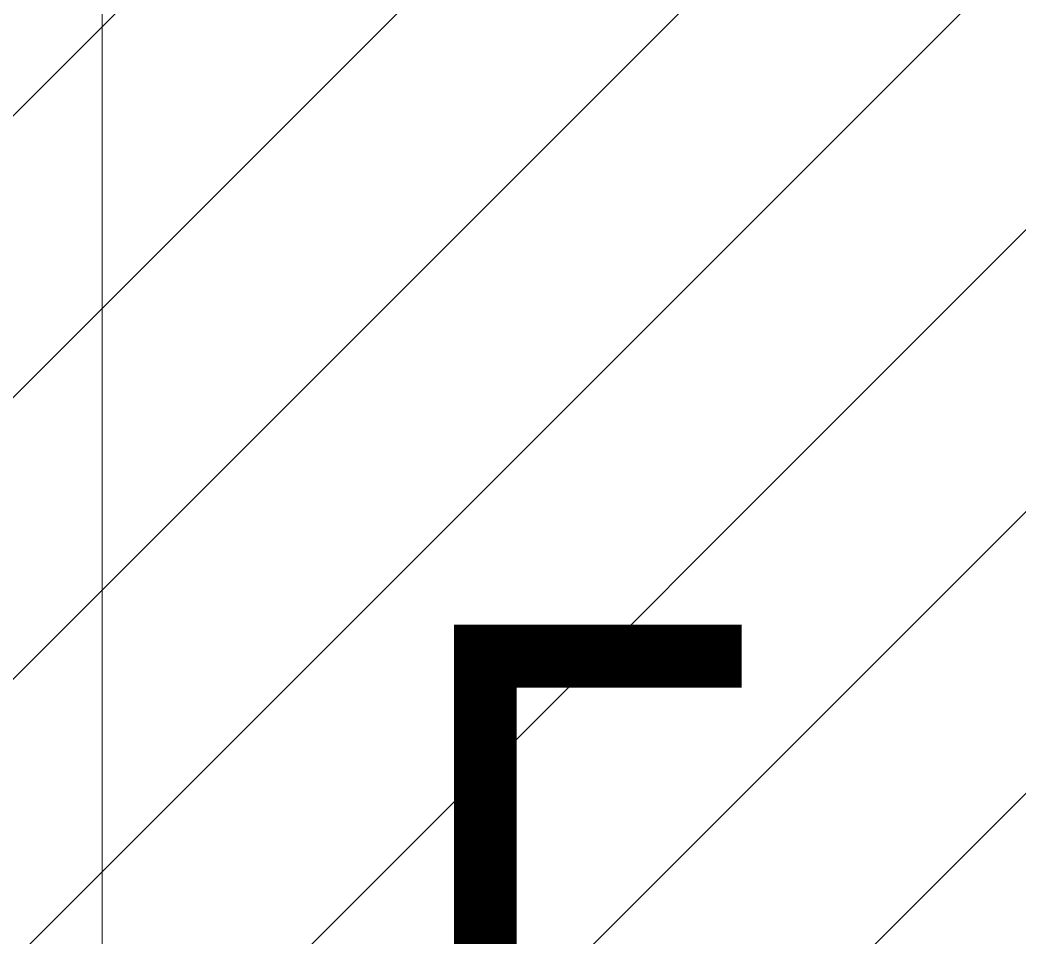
# Model space of a CAD drawing. Header units: millimetres. Extents: x 4739419 to 5837985, y 2291271 to 3446271.
# Drawn here: x 4920719 to 4925500, y 2459130 to 2463519 of the extents above; entities that cross this region are included whole.
import ezdxf

# ---------------------------------------------------------------- set-up
doc = ezdxf.new("R2010")
doc.units = ezdxf.units.MM
doc.layers.get('0').update_dxf_attribs({"color": 255})
doc.layers.add('HEB-Area(PC Topping)', color=3, linetype='Continuous')
doc.layers.add('XR-평면도$0$A-CNTL', color=9, linetype='Continuous', lineweight=15)

# ---------------------------------------------------------------- blocks, each defined once
blk = doc.blocks.new('XR-평면도$0$중심선(210216)')
at = {"layer": 'XR-평면도$0$A-CNTL', "ltscale": 300}
blk.add_lwpolyline([(55000, 206000), (55000, -10000)], dxfattribs=at)

msp = doc.modelspace()

# ---------------------------------------------------------------- hatches: boundary and pattern name
at = {"layer": 'HEB-Area(PC Topping)'}
h = msp.add_hatch(dxfattribs=at)
h.set_pattern_fill('ANSI31', color=256, scale=300)
h.set_pattern_definition([(45, (-566477.5, 0), (-673.51921, 673.51921), [])])
h.paths.add_polyline_path([(4932208.8, 2488391.2), (4932208.8, 2491231.7), (4970731.5, 2491257.7), (4970731.5, 2454889.2), (4949708.8, 2454889.2), (4949708.8, 2458391.2), (4947708.8, 2458391.2), (4947708.8, 2454885.2), (4943208.8, 2454885.2), (4943208.8, 2488391.2)])
h.paths.add_polyline_path([(4909558.8, 2488060.8), (4909558.8, 2454891.2), (4932208.8, 2454891.2), (4932208.8, 2488060.8)])

# ---------------------------------------------------------------- linework, layer by layer
at = {"const_width": 300}
msp.add_lwpolyline([(4922944, 2454962.1), (4922944, 2460477.6), (4924169, 2460477.6)], dxfattribs=at)

# ---------------------------------------------------------------- block references
at = {"layer": 'XR-평면도$0$A-CNTL'}
msp.add_blockref('XR-평면도$0$중심선(210216)', (4866111.8, 2336391.2), dxfattribs=at)

doc.saveas('drawing.dxf')
